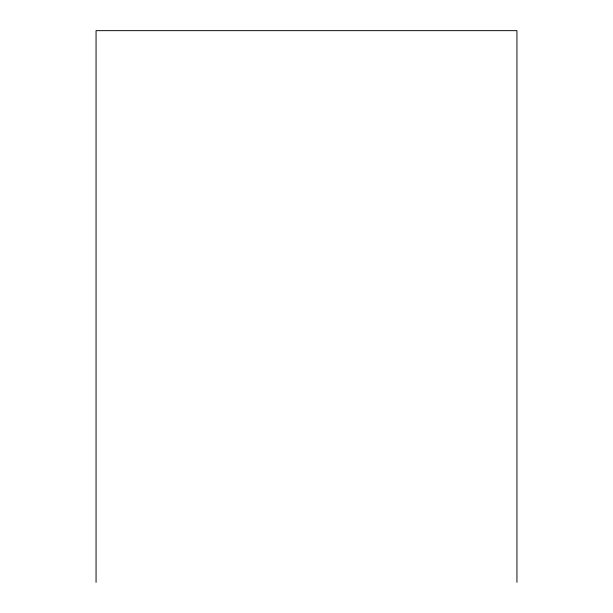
<?xml version="1.0" encoding="UTF-8"?>
<svg xmlns="http://www.w3.org/2000/svg" width="613" height="613" viewBox="0 0 613 613"><rect width="100%" height="100%" fill="white"/><g stroke="black" fill="none" stroke-linecap="round" stroke-linejoin="round"><path stroke-width="0.92" d="M516.943 582.35L516.943 30.65L96.057 30.65L96.057 582.35"/></g></svg>
